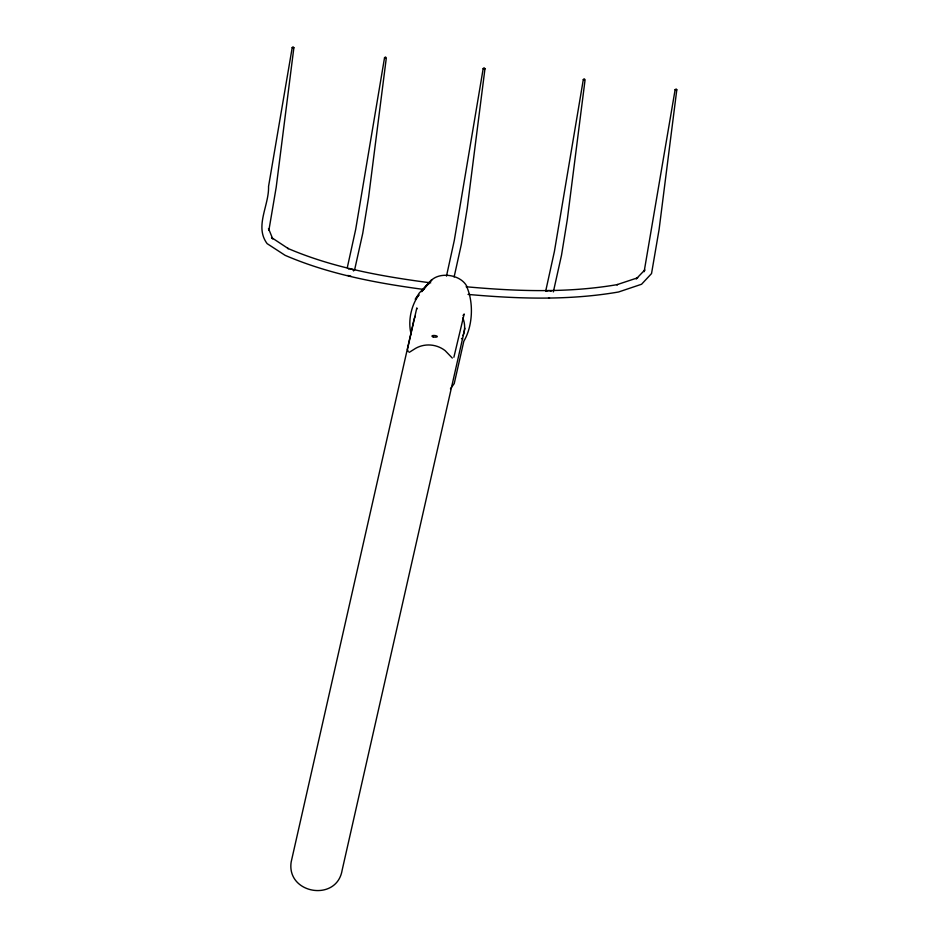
<?xml version="1.0" encoding="UTF-8"?>
<svg xmlns="http://www.w3.org/2000/svg" width="938" height="938" viewBox="0 0 938 938"><rect width="100%" height="100%" fill="white"/><g stroke="black" fill="none" stroke-linecap="round" stroke-linejoin="round"><path stroke-width="1.41" d="M423.788 289.455C376.572 283.124 329.074 274.271 285.117 255.335L267.131 243.634C254.315 226.515 269.183 205.516 268.549 186.463L292.222 47.51L293.113 46.9L293.875 47.697L276.194 187.295L268.866 230.431L268.526 228.567L272.759 238.944L271.516 237.537L288.353 248.652L287.567 248.289C332.908 267.822 382.012 276.476 430.706 282.866M466.116 286.758C516.439 291.308 567.572 293.207 617.579 284.566L616.758 284.742L637.699 277.789L636.222 278.891L644.828 269.933L644.136 271.692L675.137 89.602L676.239 89.04L676.802 89.79L659.109 229.388L651.535 273.556L641.569 284.249L618.564 291.988C568.874 300.582 518.057 298.882 468.027 294.415M347.259 267.799L355.666 229.493L384.545 57.664L385.506 57.007L386.327 57.851L368.575 197.449L362.748 233.304L354.576 270.038M446.476 276.112L454.309 240.339L483.199 68.509L484.149 67.853L484.969 68.697L467.23 208.295L461.39 244.15L454.121 276.956M545.705 291.05L554.428 251.337L583.319 79.507L584.268 78.862L585.089 79.707L567.349 219.304L561.522 255.159L553.35 291.894M413.295 322.813L291.167 861.999C286.313 893.937 336.777 902.403 342.124 870.265L464.908 328.23M293.875 47.697L292.984 48.307L292.222 47.51M484.969 68.697L484.465 69.306M676.802 89.79L675.899 90.4L675.137 89.602M428.244 284.519C435.138 270.332 461.062 273.486 467.171 287.028M428.549 284.038L429.37 282.139L422.311 290.745M418.782 295.06C411.032 305.823 407.678 321.511 411.231 334.526M418.946 294.989L415.253 299.363L419.216 293.113L431.843 279.676L421.701 291.706M452.304 358.058L445.128 350.624A25.818 24.564 12.8 0 0 413.775 349.499L409.296 352.313M453.886 357.249L464.181 314.007L463.044 315.496M450.451 388.801L454.226 383.583L463.818 341.244C472.283 327.092 474.089 304.264 467.065 287.497M583.917 80.305L583.319 79.507M385.143 58.461L384.545 57.664M461.473 338.419L462.692 339.134M483.586 69.201L483.199 68.509M408.229 351.703L407.42 349.417L416.824 307.899L416.882 308.977M413.4 322.355A25.818 24.564 12.8 0 1 415.241 316.212M462.833 317.935A25.818 24.564 12.8 0 1 463.02 335.593M549.539 297.897A3.846 3.658 12.8 0 1 548.542 297.921M546.444 291.401A3.846 3.658 12.8 0 1 551.122 291.331M350.765 276.053A3.846 3.658 12.8 0 1 347.904 275.373M348.526 269.054A3.846 3.658 12.8 0 1 352.348 269.476M353.075 270.144A3.846 3.658 12.8 0 1 353.614 270.965M433.145 336.871A2.662 0.809 5.6 0 0 437.272 336.613A2.662 0.809 5.6 0 0 433.462 335.487A2.662 0.809 5.6 0 0 433.145 336.871"/></g></svg>
